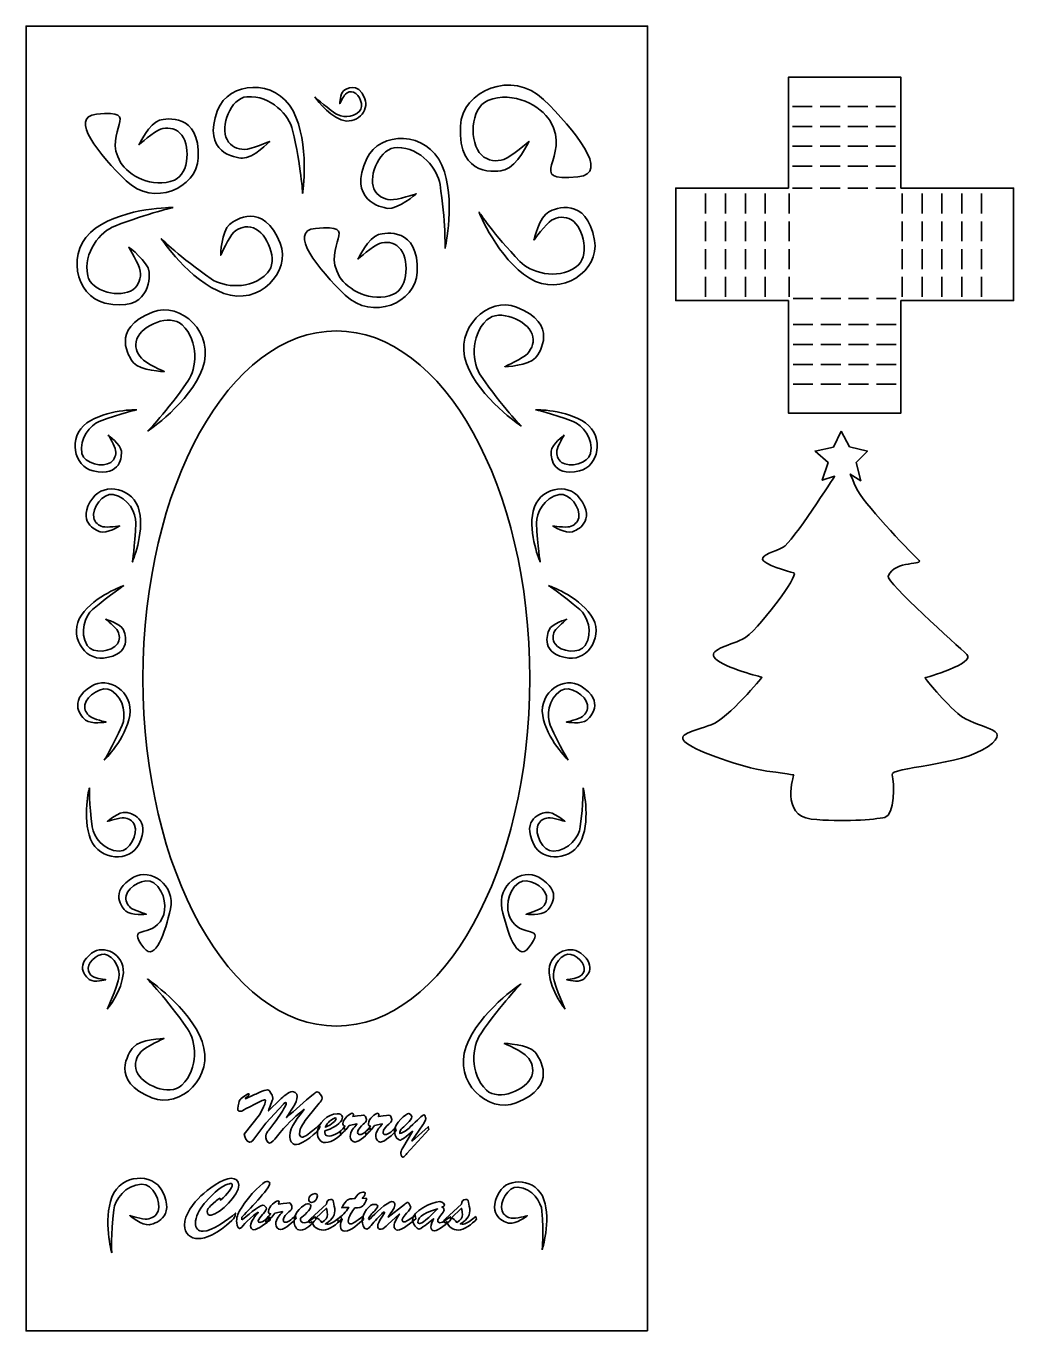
# Model space of a CAD drawing. Header units: inches. Extents: x 4 to 163, y -210 to 0.
import ezdxf

# ---------------------------------------------------------------- set-up
doc = ezdxf.new("R2010")
doc.units = ezdxf.units.IN
doc.header["$MEASUREMENT"] = 0
doc.layers.add('Layer 1', color=7, linetype='Continuous')

# ---------------------------------------------------------------- blocks, each defined once
blk = doc.blocks.new('block 2')
at = {"layer": 'Layer 1', "color": 250, "lineweight": 35, "true_color": 0x1c1c1b}
for points, knots in [([(44.07, -176.78), (45.17, -175.34), (45.57, -174.69), (45.97, -173.92), (46.17, -173.54), (46.12, -173.41), (45.99, -173.41), (45.85, -173.41), (45.71, -173.56), (45.63, -173.66), (45.63, -173.66), (42.81, -176.71), (42.81, -176.71), (42.81, -176.71), (41.05, -179.09), (41.05, -179.09), (40.85, -179.36), (40.55, -179.8), (40.18, -179.8), (39.68, -179.8), (39.45, -178.87), (39.32, -178.51), (39.32, -178.51), (41.77, -175.41), (41.77, -175.41), (43.01, -173.2), (42.8, -172.96), (42.6, -172.96), (42.5, -172.96), (42.33, -173.06), (42.23, -173.1), (38.61, -174.8), (39.18, -174.82), (38.58, -174.82), (38.39, -174.82), (38.24, -174.67), (38.3, -174.39), (38.41, -173.75), (38.51, -173.1), (38.6, -173), (38.71, -172.86), (38.64, -172.88), (39.68, -172.14), (39.74, -172.09), (39.89, -171.98), (39.98, -171.98), (40.04, -171.98), (40.12, -172.02), (40.12, -172.09), (40.12, -172.16), (39.95, -172.38), (39.49, -172.78), (39.49, -172.78), (39.52, -172.8), (39.52, -172.8), (39.52, -172.8), (40.85, -172.19), (40.85, -172.19), (40.99, -172.13), (42.64, -171.34), (43.07, -171.37), (43.35, -171.38), (43.4, -171.54), (43.51, -171.74), (43.51, -171.74), (43.8, -172.23), (43.8, -172.23), (43.88, -172.39), (43.94, -172.5), (43.94, -172.68), (43.94, -173.07), (43.34, -174.29), (43.21, -174.73), (43.21, -174.73), (43.23, -174.75), (43.23, -174.75), (43.23, -174.75), (45.1, -172.94), (45.1, -172.94), (45.54, -172.53), (46.53, -171.65), (47.02, -171.64), (47.28, -171.62), (47.87, -171.83), (47.87, -172.45), (47.87, -173.32), (46.61, -175.06), (46.12, -175.8), (46.12, -175.8), (46.15, -175.82), (46.15, -175.82), (47.59, -174.57), (48.94, -173.29), (50.48, -172.07), (50.64, -171.94), (50.87, -171.69), (51.08, -171.69), (51.4, -171.69), (51.89, -172.46), (51.89, -172.7), (51.89, -172.94), (51.53, -173.35), (51.39, -173.53), (51.39, -173.53), (49.57, -175.75), (49.57, -175.75), (49.03, -176.41), (48.22, -177.52), (48.22, -178.42), (48.22, -178.65), (48.34, -178.99), (48.63, -178.99), (48.96, -178.99), (49.87, -178.46), (51.46, -176.92), (51.46, -176.92), (51.51, -177.37), (51.51, -177.37), (51.22, -178.18), (48.7, -180.18), (47.69, -180.18), (46.91, -180.18), (46.65, -179.44), (46.65, -178.76), (46.65, -177.35), (48.14, -175.58), (48.97, -174.51), (48.97, -174.51), (48.94, -174.49), (48.94, -174.49), (46.95, -176.18), (46.3, -176.71), (44.45, -179.05), (44.28, -179.27), (43.71, -179.94), (43.42, -179.94), (42.96, -179.94), (42.8, -179.1), (42.8, -178.76), (42.8, -178.43), (43.08, -178.08), (43.27, -177.83), (43.27, -177.83), (44.07, -176.78), (44.07, -176.78)], [0, 0, 0, 0, 1, 1, 1, 2, 2, 2, 3, 3, 3, 4, 4, 4, 5, 5, 5, 6, 6, 6, 7, 7, 7, 8, 8, 8, 9, 9, 9, 10, 10, 10, 11, 11, 11, 12, 12, 12, 13, 13, 13, 14, 14, 14, 15, 15, 15, 16, 16, 16, 17, 17, 17, 18, 18, 18, 19, 19, 19, 20, 20, 20, 21, 21, 21, 22, 22, 22, 23, 23, 23, 24, 24, 24, 25, 25, 25, 26, 26, 26, 27, 27, 27, 28, 28, 28, 29, 29, 29, 30, 30, 30, 31, 31, 31, 32, 32, 32, 33, 33, 33, 34, 34, 34, 35, 35, 35, 36, 36, 36, 37, 37, 37, 38, 38, 38, 39, 39, 39, 40, 40, 40, 41, 41, 41, 42, 42, 42, 43, 43, 43, 44, 44, 44, 45, 45, 45, 46, 46, 46, 47, 47, 47, 48, 48, 48, 48]), ([(55.56, -177.91), (54.85, -178.75), (53.55, -179.85), (52.39, -179.85), (51.53, -179.85), (51.13, -179.09), (51.11, -178.31), (51.06, -176.77), (52.77, -175.2), (54.29, -175.21), (54.67, -175.21), (55.14, -175.3), (55.14, -175.77), (55.14, -176.35), (54.57, -177.22), (52.31, -177.96), (52.31, -177.96), (52.29, -178.22), (52.29, -178.22), (52.25, -178.66), (52.64, -178.82), (53.01, -178.82), (53.85, -178.82), (54.84, -177.96), (55.46, -177.46), (55.46, -177.46), (55.56, -177.91), (55.56, -177.91)], [0, 0, 0, 0, 1, 1, 1, 2, 2, 2, 3, 3, 3, 4, 4, 4, 5, 5, 5, 6, 6, 6, 7, 7, 7, 8, 8, 8, 9, 9, 9, 9]), ([(54.11, -176.02), (54.11, -175.94), (54.05, -175.87), (53.97, -175.89), (53.38, -176.04), (52.7, -176.61), (52.38, -177.38), (53.41, -177.03), (54.12, -176.22), (54.11, -176.02)], [0, 0, 0, 0, 1, 1, 1, 2, 2, 2, 3, 3, 3, 3]), ([(56.22, -177.11), (55.81, -177.76), (55.32, -178.06), (54.81, -178.57), (54.81, -178.57), (54.77, -178.05), (54.77, -178.05), (55.07, -177.81), (55.32, -177.51), (55.54, -177.19), (55.29, -177.17), (55.22, -177.08), (55.22, -176.83), (55.22, -175.98), (56.42, -175.14), (56.71, -175.14), (56.82, -175.14), (56.92, -175.23), (56.92, -175.34), (56.92, -175.46), (56.88, -175.56), (56.83, -175.67), (57.94, -175.51), (58.59, -175.37), (58.7, -175.51), (58.88, -175.74), (58.96, -175.92), (58.99, -176.14), (58.99, -176.5), (58.76, -176.68), (58.49, -176.9), (58.15, -177.19), (57.58, -177.77), (57.58, -178.24), (57.58, -178.43), (57.76, -178.57), (57.94, -178.57), (58.44, -178.57), (59.18, -177.81), (59.57, -177.51), (59.57, -177.51), (59.66, -177.95), (59.66, -177.95), (59.21, -178.45), (57.86, -179.76), (57.19, -179.76), (56.69, -179.76), (56.39, -179.3), (56.39, -178.85), (56.39, -178.05), (57, -177.43), (57.47, -176.87), (57.47, -176.87), (57.45, -176.84), (57.45, -176.84), (57.45, -176.84), (56.22, -177.11), (56.22, -177.11)], [0, 0, 0, 0, 1, 1, 1, 2, 2, 2, 3, 3, 3, 4, 4, 4, 5, 5, 5, 6, 6, 6, 7, 7, 7, 8, 8, 8, 9, 9, 9, 10, 10, 10, 11, 11, 11, 12, 12, 12, 13, 13, 13, 14, 14, 14, 15, 15, 15, 16, 16, 16, 17, 17, 17, 18, 18, 18, 19, 19, 19, 19]), ([(60.31, -177.11), (59.9, -177.76), (59.41, -178.06), (58.9, -178.57), (58.9, -178.57), (58.86, -178.05), (58.86, -178.05), (59.16, -177.81), (59.41, -177.51), (59.63, -177.19), (59.39, -177.17), (59.32, -177.08), (59.32, -176.83), (59.32, -175.98), (60.51, -175.14), (60.8, -175.14), (60.91, -175.14), (61.01, -175.23), (61.01, -175.34), (61.01, -175.46), (60.97, -175.56), (60.93, -175.67), (62.03, -175.51), (62.68, -175.37), (62.79, -175.51), (62.97, -175.74), (63.05, -175.92), (63.08, -176.14), (63.08, -176.5), (62.85, -176.68), (62.58, -176.9), (62.24, -177.19), (61.67, -177.77), (61.67, -178.24), (61.67, -178.43), (61.85, -178.57), (62.03, -178.57), (62.54, -178.57), (63.28, -177.81), (63.66, -177.51), (63.66, -177.51), (63.75, -177.95), (63.75, -177.95), (63.3, -178.45), (61.95, -179.76), (61.28, -179.76), (60.78, -179.76), (60.48, -179.3), (60.48, -178.85), (60.48, -178.05), (61.09, -177.43), (61.56, -176.87), (61.56, -176.87), (61.54, -176.84), (61.54, -176.84), (61.54, -176.84), (60.31, -177.11), (60.31, -177.11)], [0, 0, 0, 0, 1, 1, 1, 2, 2, 2, 3, 3, 3, 4, 4, 4, 5, 5, 5, 6, 6, 6, 7, 7, 7, 8, 8, 8, 9, 9, 9, 10, 10, 10, 11, 11, 11, 12, 12, 12, 13, 13, 13, 14, 14, 14, 15, 15, 15, 16, 16, 16, 17, 17, 17, 18, 18, 18, 19, 19, 19, 19]), ([(65.51, -181.61), (65.39, -181.74), (65.06, -182.2), (64.87, -182.2), (64.63, -182.2), (64.52, -181.63), (64.52, -181.43), (64.52, -181.24), (64.75, -180.87), (64.84, -180.72), (64.84, -180.72), (66.41, -178.06), (66.41, -178.06), (66.41, -178.06), (66.39, -178.04), (66.39, -178.04), (65.43, -178.85), (64.57, -179.49), (64.43, -179.47), (64.1, -179.45), (63.54, -178.96), (63.5, -178.09), (63.45, -176.68), (65.46, -175.18), (65.79, -175.17), (65.97, -175.17), (66.3, -175.55), (66.3, -175.71), (66.3, -176.16), (64.97, -177.38), (64.58, -177.69), (64.44, -177.89), (64.37, -178.12), (64.36, -178.37), (64.98, -178.3), (65.55, -177.79), (66.04, -177.34), (67.25, -176.22), (68, -175.41), (68.22, -175.37), (68.42, -175.34), (68.54, -175.8), (68.54, -175.96), (68.54, -176.27), (68.22, -176.75), (68.06, -176.99), (68.06, -176.99), (66.32, -179.58), (66.32, -179.58), (66.32, -179.58), (66.34, -179.6), (66.34, -179.6), (66.34, -179.6), (68.95, -177.29), (68.95, -177.29), (68.95, -177.29), (69.05, -177.72), (69.05, -177.72), (69.05, -177.72), (65.51, -181.61), (65.51, -181.61)], [0, 0, 0, 0, 1, 1, 1, 2, 2, 2, 3, 3, 3, 4, 4, 4, 5, 5, 5, 6, 6, 6, 7, 7, 7, 8, 8, 8, 9, 9, 9, 10, 10, 10, 11, 11, 11, 12, 12, 12, 13, 13, 13, 14, 14, 14, 15, 15, 15, 16, 16, 16, 17, 17, 17, 18, 18, 18, 19, 19, 19, 20, 20, 20, 20]), ([(34.78, -189.28), (34.86, -189.2), (35.25, -188.82), (35.38, -188.82), (35.5, -188.82), (35.56, -188.9), (35.5, -189.09), (35.5, -189.09), (35.52, -189.12), (35.52, -189.12), (36.66, -188.13), (37.4, -187.07), (37.4, -186.68), (37.4, -186.48), (37.27, -186.4), (37.08, -186.45), (36.87, -186.51), (35.53, -186.55), (32.9, -189.63), (32.08, -190.6), (31.48, -191.9), (31.48, -192.79), (31.48, -193.63), (31.88, -194.12), (32.72, -194.12), (34.2, -194.12), (36.79, -192.19), (37.91, -191.21), (37.94, -191.81), (37.75, -191.97), (37.31, -192.39), (35.01, -194.6), (33.06, -195.31), (31.96, -195.31), (30.65, -195.31), (29.71, -194.5), (29.71, -193.15), (29.71, -191.42), (31.16, -189.56), (32.37, -188.42), (33.37, -187.47), (35.84, -185.59), (37.24, -185.59), (37.94, -185.59), (38.4, -185.97), (38.44, -186.71), (38.52, -188.29), (35.49, -191.3), (34, -191.53), (33.66, -191.57), (33.35, -191.34), (33.35, -190.96), (33.35, -190.61), (33.66, -190.26), (33.91, -190.04), (33.91, -190.04), (34.78, -189.28), (34.78, -189.28)], [0, 0, 0, 0, 1, 1, 1, 2, 2, 2, 3, 3, 3, 4, 4, 4, 5, 5, 5, 6, 6, 6, 7, 7, 7, 8, 8, 8, 9, 9, 9, 10, 10, 10, 11, 11, 11, 12, 12, 12, 13, 13, 13, 14, 14, 14, 15, 15, 15, 16, 16, 16, 17, 17, 17, 18, 18, 18, 19, 19, 19, 19]), ([(38.97, -192.29), (39.54, -191.83), (41.68, -189.95), (42.33, -189.95), (42.61, -189.95), (42.89, -190.24), (42.89, -190.51), (42.89, -190.74), (42.42, -191.25), (42.28, -191.42), (41.55, -192.3), (41.59, -192.34), (41.59, -192.45), (41.59, -192.61), (41.7, -192.7), (41.85, -192.7), (42.23, -192.7), (43.09, -192.07), (43.43, -191.84), (43.43, -191.84), (43.49, -192.32), (43.49, -192.32), (42.95, -192.74), (41.53, -193.89), (40.88, -193.89), (40.53, -193.89), (40.34, -193.58), (40.34, -193.26), (40.34, -192.52), (41.15, -191.63), (41.58, -191.08), (41.58, -191.08), (41.55, -191.05), (41.55, -191.05), (39.54, -192.43), (38.95, -193.68), (38.58, -193.68), (38.17, -193.68), (38.11, -192.76), (38.11, -192.49), (38.11, -191.68), (38.41, -191.11), (38.82, -190.44), (40.21, -188.15), (42.55, -186.1), (42.95, -186.1), (43.14, -186.1), (43.46, -186.18), (43.46, -186.41), (43.46, -187.21), (39.72, -191.09), (38.97, -191.83), (38.97, -191.83), (38.97, -192.29), (38.97, -192.29)], [0, 0, 0, 0, 1, 1, 1, 2, 2, 2, 3, 3, 3, 4, 4, 4, 5, 5, 5, 6, 6, 6, 7, 7, 7, 8, 8, 8, 9, 9, 9, 10, 10, 10, 11, 11, 11, 12, 12, 12, 13, 13, 13, 14, 14, 14, 15, 15, 15, 16, 16, 16, 17, 17, 17, 18, 18, 18, 18]), ([(49.7, -188.97), (49.7, -188.49), (50.26, -188.07), (50.72, -188.07), (50.93, -188.07), (51.11, -188.22), (51.11, -188.43), (51.11, -188.9), (50.67, -189.48), (50.17, -189.48), (49.89, -189.48), (49.7, -189.26), (49.7, -188.97)], [0, 0, 0, 0, 1, 1, 1, 2, 2, 2, 3, 3, 3, 4, 4, 4, 4]), ([(59.08, -188.87), (58.53, -189.99), (58.43, -190.42), (57.14, -190.34), (56.74, -190.85), (56.07, -191.82), (56.07, -192.52), (56.07, -192.78), (56.15, -192.94), (56.42, -192.94), (56.8, -192.94), (57.22, -192.58), (58.44, -191.71), (58.44, -191.71), (58.5, -192.23), (58.5, -192.23), (57.81, -192.86), (56.54, -194.12), (55.54, -194.12), (55.08, -194.12), (54.8, -193.81), (54.8, -193.33), (54.8, -192.95), (54.95, -192.5), (55.11, -192.16), (55.11, -192.16), (55.08, -192.14), (55.08, -192.14), (55.08, -192.14), (54.48, -192.62), (54.48, -192.62), (54.48, -192.62), (54.35, -192.17), (54.35, -192.17), (55.06, -191.63), (55.71, -191.03), (56.14, -190.29), (55.42, -190.29), (55.65, -190.24), (55.02, -190.34), (55.02, -190.34), (55.15, -190.13), (55.15, -190.13), (55.79, -189.09), (55.88, -188.9), (57.14, -188.86), (57.49, -188.38), (57.75, -187.82), (58.43, -187.82), (58.58, -187.82), (58.81, -187.86), (58.81, -188.05), (58.81, -188.26), (58.47, -188.65), (58.35, -188.81), (58.35, -188.81), (59.08, -188.87), (59.08, -188.87)], [0, 0, 0, 0, 1, 1, 1, 2, 2, 2, 3, 3, 3, 4, 4, 4, 5, 5, 5, 6, 6, 6, 7, 7, 7, 8, 8, 8, 9, 9, 9, 10, 10, 10, 11, 11, 11, 12, 12, 12, 13, 13, 13, 14, 14, 14, 15, 15, 15, 16, 16, 16, 17, 17, 17, 18, 18, 18, 19, 19, 19, 19]), ([(44.24, -191.22), (43.83, -191.87), (43.34, -192.17), (42.83, -192.68), (42.83, -192.68), (42.79, -192.16), (42.79, -192.16), (43.09, -191.91), (43.34, -191.62), (43.56, -191.3), (43.32, -191.28), (43.24, -191.18), (43.24, -190.94), (43.24, -190.09), (44.44, -189.24), (44.73, -189.24), (44.84, -189.24), (44.94, -189.34), (44.94, -189.44), (44.94, -189.56), (44.9, -189.67), (44.86, -189.77), (45.96, -189.62), (46.61, -189.48), (46.72, -189.62), (46.9, -189.84), (46.98, -190.03), (47.01, -190.24), (47.01, -190.61), (46.78, -190.78), (46.51, -191.01), (46.17, -191.3), (45.6, -191.88), (45.6, -192.35), (45.6, -192.54), (45.78, -192.68), (45.96, -192.68), (46.47, -192.68), (47.21, -191.91), (47.59, -191.62), (47.59, -191.62), (47.68, -192.05), (47.68, -192.05), (47.23, -192.56), (45.88, -193.86), (45.21, -193.86), (44.71, -193.86), (44.41, -193.41), (44.41, -192.96), (44.41, -192.16), (45.02, -191.54), (45.49, -190.97), (45.49, -190.97), (45.47, -190.95), (45.47, -190.95), (45.47, -190.95), (44.24, -191.22), (44.24, -191.22)], [0, 0, 0, 0, 1, 1, 1, 2, 2, 2, 3, 3, 3, 4, 4, 4, 5, 5, 5, 6, 6, 6, 7, 7, 7, 8, 8, 8, 9, 9, 9, 10, 10, 10, 11, 11, 11, 12, 12, 12, 13, 13, 13, 14, 14, 14, 15, 15, 15, 16, 16, 16, 17, 17, 17, 18, 18, 18, 19, 19, 19, 19]), ([(50.83, -192.24), (50.3, -192.89), (49.26, -193.95), (48.37, -193.95), (47.68, -193.95), (47.36, -193.15), (47.36, -192.55), (47.36, -191.11), (48.83, -189.72), (49.53, -189.72), (49.73, -189.72), (50.05, -189.79), (50.05, -190.04), (50.05, -190.63), (48.89, -191.68), (48.39, -192.02), (48.3, -192.5), (48.48, -192.76), (49.02, -192.76), (49.64, -192.76), (50.25, -192.14), (50.72, -191.8), (50.72, -191.8), (50.83, -192.24), (50.83, -192.24)], [0, 0, 0, 0, 1, 1, 1, 2, 2, 2, 3, 3, 3, 4, 4, 4, 5, 5, 5, 6, 6, 6, 7, 7, 7, 8, 8, 8, 8]), ([(54.87, -191.75), (54.87, -191.75), (54.99, -192.19), (54.99, -192.19), (54.27, -192.91), (52.99, -193.98), (52.05, -193.93), (51.26, -193.9), (50.39, -193.45), (50.18, -192.59), (50.11, -192.67), (50.03, -192.75), (49.92, -192.75), (49.8, -192.75), (49.72, -192.63), (49.72, -192.52), (49.72, -192.37), (49.91, -192.21), (50, -192.11), (50, -192.11), (52.56, -189.77), (52.56, -189.77), (52.58, -189.39), (52.8, -189.01), (53.22, -189.01), (53.58, -189.01), (53.65, -189.12), (53.68, -189.44), (53.73, -189.89), (53.91, -190.29), (53.91, -190.81), (53.91, -191.77), (53.13, -192.49), (52.38, -192.95), (53.13, -193.08), (53.59, -192.72), (54.16, -192.29), (54.16, -192.29), (54.87, -191.75), (54.87, -191.75)], [0, 0, 0, 0, 1, 1, 1, 2, 2, 2, 3, 3, 3, 4, 4, 4, 5, 5, 5, 6, 6, 6, 7, 7, 7, 8, 8, 8, 9, 9, 9, 10, 10, 10, 11, 11, 11, 12, 12, 12, 13, 13, 13, 13]), ([(50.87, -191.99), (51.31, -192.02), (51.57, -192.38), (51.79, -192.69), (52.5, -192.25), (52.68, -192.05), (52.72, -191.37), (52.68, -191.13), (52.64, -190.81), (52.57, -190.41), (52.57, -190.41), (50.87, -191.99), (50.87, -191.99)], [0, 0, 0, 0, 1, 1, 1, 2, 2, 2, 3, 3, 3, 4, 4, 4, 4]), ([(62.41, -193.06), (62.14, -193.32), (61.71, -193.81), (61.31, -193.81), (61.03, -193.81), (60.81, -193.59), (60.8, -193.31), (60.78, -192.97), (61.07, -192.43), (61.83, -191.27), (61.85, -191.24), (61.9, -191.15), (61.9, -191.11), (61.9, -191.07), (61.86, -191.03), (61.82, -191.03), (61.7, -191.03), (61.44, -191.31), (61.36, -191.4), (60.75, -192.04), (60.09, -192.75), (59.54, -193.43), (59.41, -193.58), (59.24, -193.76), (59.03, -193.76), (58.47, -193.76), (58.3, -192.84), (58.3, -192.42), (58.32, -191.27), (59.56, -189.69), (60.27, -189.79), (60.44, -189.81), (60.8, -189.81), (60.8, -190.06), (60.8, -190.29), (60.47, -190.64), (60.33, -190.81), (60.11, -191.05), (59.86, -191.27), (59.68, -191.53), (59.55, -191.7), (59.34, -191.89), (59.34, -192.14), (59.34, -192.16), (59.37, -192.24), (59.42, -192.24), (59.48, -192.24), (59.62, -192.09), (59.66, -192.05), (60.23, -191.45), (62.32, -189.36), (63.09, -189.36), (63.4, -189.36), (63.57, -189.6), (63.57, -189.9), (63.57, -190.42), (62.73, -191.37), (62.48, -191.83), (62.48, -191.83), (62.5, -191.85), (62.5, -191.85), (62.5, -191.85), (65.11, -189.8), (65.11, -189.8), (65.23, -189.7), (65.52, -189.47), (65.66, -189.47), (65.76, -189.47), (65.87, -189.75), (65.91, -189.8), (65.99, -189.93), (66.12, -190.1), (66.12, -190.27), (66.12, -190.47), (65.88, -190.73), (65.76, -190.87), (64.84, -191.88), (64.77, -192.07), (64.76, -192.34), (64.74, -192.48), (64.9, -192.67), (65.04, -192.63), (65.28, -192.57), (65.41, -192.57), (66.86, -191.58), (66.86, -191.58), (66.93, -192.14), (66.93, -192.14), (66.38, -192.57), (64.69, -193.96), (64.03, -193.96), (63.68, -193.96), (63.43, -193.62), (63.43, -193.28), (63.43, -192.69), (64, -191.85), (64.3, -191.37), (64.3, -191.37), (64.27, -191.35), (64.27, -191.35), (64.27, -191.35), (62.41, -193.06), (62.41, -193.06)], [0, 0, 0, 0, 1, 1, 1, 2, 2, 2, 3, 3, 3, 4, 4, 4, 5, 5, 5, 6, 6, 6, 7, 7, 7, 8, 8, 8, 9, 9, 9, 10, 10, 10, 11, 11, 11, 12, 12, 12, 13, 13, 13, 14, 14, 14, 15, 15, 15, 16, 16, 16, 17, 17, 17, 18, 18, 18, 19, 19, 19, 20, 20, 20, 21, 21, 21, 22, 22, 22, 23, 23, 23, 24, 24, 24, 25, 25, 25, 26, 26, 26, 27, 27, 27, 28, 28, 28, 29, 29, 29, 30, 30, 30, 31, 31, 31, 32, 32, 32, 33, 33, 33, 34, 34, 34, 34]), ([(68.7, -192.97), (68.47, -193.15), (67.72, -193.76), (67.45, -193.76), (67.12, -193.76), (66.44, -192.98), (66.42, -192.37), (66.37, -190.9), (69.42, -189.4), (70.79, -189.36), (71.33, -189.35), (71.55, -189.79), (71.55, -189.93), (71.55, -190.07), (71.25, -190.19), (71.14, -190.22), (71.36, -190.31), (71.48, -190.44), (71.48, -190.7), (71.48, -191.08), (70.46, -191.9), (70.46, -192.45), (70.46, -192.65), (70.63, -192.74), (70.82, -192.74), (71.32, -192.74), (71.99, -192.14), (72.49, -191.8), (72.49, -191.8), (72.59, -192.23), (72.59, -192.23), (72.08, -192.81), (70.51, -194.06), (69.93, -194.06), (69.54, -194.06), (69.37, -193.78), (69.37, -193.44), (69.37, -193.06), (69.65, -192.44), (69.8, -192.12), (69.8, -192.12), (69.78, -192.1), (69.78, -192.1), (69.78, -192.1), (68.7, -192.97), (68.7, -192.97)], [0, 0, 0, 0, 1, 1, 1, 2, 2, 2, 3, 3, 3, 4, 4, 4, 5, 5, 5, 6, 6, 6, 7, 7, 7, 8, 8, 8, 9, 9, 9, 10, 10, 10, 11, 11, 11, 12, 12, 12, 13, 13, 13, 14, 14, 14, 15, 15, 15, 15]), ([(67.27, -192.67), (67.29, -192.72), (67.33, -192.94), (67.51, -192.9), (67.74, -192.85), (68.11, -192.89), (70.43, -190.54), (70.43, -190.54), (70.41, -190.51), (70.41, -190.51), (67.61, -191.37), (67.27, -192.09), (67.27, -192.67)], [0, 0, 0, 0, 1, 1, 1, 2, 2, 2, 3, 3, 3, 4, 4, 4, 4]), ([(76.6, -191.75), (76.6, -191.75), (76.71, -192.19), (76.71, -192.19), (76, -192.91), (74.71, -193.98), (73.77, -193.93), (72.99, -193.9), (72.12, -193.45), (71.91, -192.59), (71.84, -192.67), (71.75, -192.75), (71.65, -192.75), (71.53, -192.75), (71.45, -192.63), (71.45, -192.52), (71.45, -192.37), (71.64, -192.21), (71.73, -192.11), (71.73, -192.11), (74.28, -189.77), (74.28, -189.77), (74.3, -189.39), (74.53, -189.01), (74.95, -189.01), (75.3, -189.01), (75.37, -189.12), (75.41, -189.44), (75.46, -189.89), (75.63, -190.29), (75.63, -190.81), (75.63, -191.77), (74.86, -192.49), (74.1, -192.95), (74.86, -193.08), (75.31, -192.72), (75.89, -192.29), (75.89, -192.29), (76.6, -191.75), (76.6, -191.75)], [0, 0, 0, 0, 1, 1, 1, 2, 2, 2, 3, 3, 3, 4, 4, 4, 5, 5, 5, 6, 6, 6, 7, 7, 7, 8, 8, 8, 9, 9, 9, 10, 10, 10, 11, 11, 11, 12, 12, 12, 13, 13, 13, 13]), ([(72.6, -191.99), (73.03, -192.02), (73.29, -192.38), (73.52, -192.69), (74.22, -192.25), (74.41, -192.05), (74.44, -191.37), (74.41, -191.13), (74.36, -190.81), (74.29, -190.41), (74.29, -190.41), (72.6, -191.99), (72.6, -191.99)], [0, 0, 0, 0, 1, 1, 1, 2, 2, 2, 3, 3, 3, 4, 4, 4, 4])]:
    blk.add_open_spline(points, degree=3, knots=knots, dxfattribs=at)
blk = doc.blocks.new('block 3')
at = {"layer": 'Layer 1', "color": 250, "lineweight": 35, "true_color": 0x1c1c1b}
blk.add_lwpolyline([(104.23, -210.16), (4.23, -210.16), (4.23, -0.16), (104.23, -0.16), (104.23, -210.16)], dxfattribs=at)
for points in [[(93.03, -24.44), (98.35, -23.92), (92.41, -16.77), (87.49, -11.99), (82.46, -7.11), (74.36, -10.56), (74.11, -16.25), (73.73, -24.75), (80.07, -23.62), (81.28, -23.29), (83.19, -22.76), (85.13, -18.73), (85.13, -18.73), (85.13, -18.73), (82.31, -21.22), (81.12, -21.62), (79.94, -22.02), (78.55, -21.89), (77.5, -20.9), (75.51, -19.01), (75.65, -13.34), (78.52, -12.16), (82.69, -10.45), (87.08, -13.04), (88.54, -15.42), (92.15, -21.35), (84.1, -25.3), (93.03, -24.44)], [(48.73, -27.12), (48.73, -27.12), (49.93, -19.07), (47.19, -13.82), (44.38, -8.45), (36.78, -9.09), (35.04, -13.7), (32.44, -20.58), (37.95, -21.36), (39.03, -21.42), (40.74, -21.5), (43.43, -18.71), (43.43, -18.71), (43.43, -18.71), (40.44, -19.99), (39.36, -20), (38.28, -20.02), (37.17, -19.53), (36.57, -18.43), (35.45, -16.34), (37.1, -11.72), (39.78, -11.53), (43.66, -11.25), (46.57, -14.57), (47.12, -16.92), (48.49, -22.77), (48.73, -27.12), (48.73, -27.12)], [(50.67, -11.53), (50.67, -11.53), (52.58, -14.38), (54.92, -15.25), (57.32, -16.13), (59.51, -13.78), (58.75, -11.85), (57.61, -8.96), (55.67, -10.28), (55.32, -10.56), (54.76, -11.02), (54.71, -12.66), (54.71, -12.66), (54.71, -12.66), (55.28, -11.41), (55.61, -11.1), (55.95, -10.79), (56.43, -10.62), (56.93, -10.8), (57.87, -11.14), (58.67, -13.04), (57.88, -13.86), (56.75, -15.05), (54.9, -14.84), (54.06, -14.26), (51.98, -12.82), (50.67, -11.53), (50.67, -11.53)], [(15.56, -14.32), (10.96, -14.77), (16.1, -20.94), (20.35, -25.07), (24.69, -29.3), (31.7, -26.31), (31.92, -21.4), (32.24, -14.05), (26.76, -15.03), (25.72, -15.31), (24.07, -15.77), (22.39, -19.25), (22.39, -19.25), (22.39, -19.25), (24.83, -17.1), (25.85, -16.75), (26.87, -16.41), (28.08, -16.52), (28.98, -17.38), (30.7, -19.01), (30.58, -23.91), (28.1, -24.93), (24.5, -26.41), (20.7, -24.17), (19.44, -22.11), (16.32, -16.98), (23.28, -13.57), (15.56, -14.32)], [(71.65, -35.93), (71.65, -35.93), (73.47, -28), (71.14, -22.55), (68.75, -16.98), (61.13, -17.03), (59.04, -21.49), (55.91, -28.15), (61.35, -29.36), (62.42, -29.49), (64.12, -29.71), (67.01, -27.14), (67.01, -27.14), (67.01, -27.14), (63.93, -28.18), (62.85, -28.11), (61.77, -28.04), (60.7, -27.47), (60.2, -26.33), (59.24, -24.16), (61.24, -19.68), (63.93, -19.69), (67.82, -19.72), (70.46, -23.25), (70.83, -25.63), (71.74, -31.57), (71.65, -35.93), (71.65, -35.93)], [(27.91, -29.36), (27.91, -29.36), (20.25, -29.27), (15.42, -32.69), (10.47, -36.19), (12.13, -43.63), (16.92, -44.73), (24.09, -46.39), (24.13, -40.82), (24.03, -39.75), (23.89, -38.04), (20.76, -35.75), (20.76, -35.75), (20.76, -35.75), (22.44, -38.54), (22.59, -39.61), (22.75, -40.68), (22.42, -41.85), (21.41, -42.58), (19.49, -43.97), (14.69, -42.96), (14.14, -40.33), (13.34, -36.53), (16.24, -33.2), (18.5, -32.34), (24.1, -30.2), (27.91, -29.36), (27.91, -29.36)], [(25.97, -34.37), (25.97, -34.37), (30.48, -41.13), (36.04, -43.17), (41.73, -45.27), (46.91, -39.69), (45.11, -35.11), (42.42, -28.27), (37.81, -31.39), (36.98, -32.07), (35.65, -33.16), (35.54, -37.03), (35.54, -37.03), (35.54, -37.03), (36.89, -34.07), (37.68, -33.34), (38.48, -32.6), (39.62, -32.21), (40.8, -32.63), (43.03, -33.43), (44.92, -37.95), (43.06, -39.89), (40.38, -42.71), (36, -42.21), (34.01, -40.83), (29.07, -37.42), (25.97, -34.37), (25.97, -34.37)], [(77.09, -30.09), (77.09, -30.09), (80.17, -37.62), (85.21, -40.74), (90.36, -43.92), (96.56, -39.49), (95.71, -34.65), (94.44, -27.4), (89.3, -29.54), (88.34, -30.04), (86.83, -30.84), (85.94, -34.61), (85.94, -34.61), (85.94, -34.61), (87.86, -31.99), (88.78, -31.42), (89.71, -30.86), (90.91, -30.71), (91.98, -31.35), (94.01, -32.58), (94.95, -37.39), (92.75, -38.93), (89.55, -41.15), (85.36, -39.78), (83.68, -38.04), (79.52, -33.71), (77.09, -30.09), (77.09, -30.09)], [(50.8, -32.71), (46.2, -33.16), (51.34, -39.33), (55.59, -43.46), (59.93, -47.69), (66.94, -44.7), (67.15, -39.79), (67.48, -32.44), (62, -33.42), (60.96, -33.7), (59.31, -34.16), (57.63, -37.65), (57.63, -37.65), (57.63, -37.65), (60.06, -35.49), (61.09, -35.15), (62.11, -34.8), (63.32, -34.91), (64.22, -35.77), (65.94, -37.4), (65.82, -42.3), (63.34, -43.32), (59.74, -44.8), (55.94, -42.56), (54.68, -40.5), (51.56, -35.37), (58.51, -31.96), (50.8, -32.71)], [(83.91, -64.55), (83.91, -64.55), (77.15, -60.03), (75.1, -54.47), (73.01, -48.79), (78.59, -43.6), (83.16, -45.4), (90.01, -48.1), (86.89, -52.7), (86.2, -53.54), (85.11, -54.86), (81.24, -54.98), (81.24, -54.98), (81.24, -54.98), (84.2, -53.63), (84.94, -52.83), (85.67, -52.04), (86.06, -50.89), (85.64, -49.72), (84.85, -47.48), (80.32, -45.6), (78.38, -47.45), (75.57, -50.14), (76.07, -54.52), (77.44, -56.51), (80.85, -61.44), (83.91, -64.55), (83.91, -64.55)], [(23.8, -65.34), (23.8, -65.34), (30.57, -60.83), (32.61, -55.27), (34.7, -49.58), (29.13, -44.39), (24.55, -46.2), (17.7, -48.89), (20.83, -53.5), (21.51, -54.33), (22.6, -55.65), (26.47, -55.77), (26.47, -55.77), (26.47, -55.77), (23.51, -54.42), (22.78, -53.62), (22.04, -52.83), (21.65, -51.69), (22.07, -50.51), (22.86, -48.27), (27.39, -46.39), (29.33, -48.25), (32.15, -50.93), (31.64, -55.31), (30.27, -57.3), (26.86, -62.24), (23.8, -65.34), (23.8, -65.34)], [(22.04, -61.9), (22.04, -61.9), (17.13, -61.84), (14.03, -64.03), (10.87, -66.28), (11.93, -71.04), (15, -71.75), (19.59, -72.81), (19.62, -69.25), (19.56, -68.56), (19.46, -67.46), (17.46, -66), (17.46, -66), (17.46, -66), (18.53, -67.78), (18.63, -68.47), (18.73, -69.16), (18.52, -69.9), (17.88, -70.37), (16.64, -71.26), (13.57, -70.62), (13.22, -68.93), (12.71, -66.49), (14.56, -64.36), (16.01, -63.81), (19.6, -62.44), (22.04, -61.9), (22.04, -61.9)], [(86.22, -61.9), (86.22, -61.9), (91.13, -61.84), (94.23, -64.03), (97.4, -66.28), (96.33, -71.04), (93.26, -71.75), (88.67, -72.81), (88.65, -69.25), (88.7, -68.56), (88.8, -67.46), (90.8, -66), (90.8, -66), (90.8, -66), (89.73, -67.78), (89.63, -68.47), (89.53, -69.16), (89.74, -69.9), (90.39, -70.37), (91.62, -71.26), (94.69, -70.62), (95.04, -68.93), (95.56, -66.49), (93.7, -64.36), (92.25, -63.81), (88.66, -62.44), (86.22, -61.9), (86.22, -61.9)], [(21.31, -86.42), (21.31, -86.42), (23.27, -81.93), (22.45, -78.22), (21.61, -74.43), (16.81, -73.55), (14.96, -76.11), (12.2, -79.93), (15.48, -81.34), (16.13, -81.55), (17.18, -81.89), (19.31, -80.61), (19.31, -80.61), (19.31, -80.61), (17.24, -80.91), (16.57, -80.73), (15.9, -80.56), (15.3, -80.07), (15.11, -79.29), (14.77, -77.81), (16.56, -75.23), (18.25, -75.56), (20.7, -76.04), (21.94, -78.58), (21.89, -80.12), (21.75, -83.97), (21.31, -86.42), (21.31, -86.42)], [(86.96, -86.42), (86.96, -86.42), (85, -81.93), (85.81, -78.22), (86.65, -74.43), (91.45, -73.55), (93.3, -76.11), (96.06, -79.93), (92.79, -81.34), (92.13, -81.55), (91.08, -81.89), (88.96, -80.61), (88.96, -80.61), (88.96, -80.61), (91.02, -80.91), (91.69, -80.73), (92.36, -80.56), (92.97, -80.07), (93.15, -79.29), (93.49, -77.81), (91.7, -75.23), (90.01, -75.56), (87.56, -76.04), (86.32, -78.58), (86.37, -80.12), (86.51, -83.97), (86.96, -86.42), (86.96, -86.42)], [(19.96, -90.21), (19.96, -90.21), (15.32, -91.82), (13.15, -94.94), (10.94, -98.13), (13.55, -102.25), (16.68, -101.87), (21.36, -101.31), (20.18, -97.95), (19.89, -97.32), (19.43, -96.32), (17.05, -95.62), (17.05, -95.62), (17.05, -95.62), (18.66, -96.94), (18.99, -97.55), (19.31, -98.16), (19.37, -98.94), (18.92, -99.6), (18.07, -100.86), (14.95, -101.29), (14.05, -99.83), (12.74, -97.7), (13.76, -95.07), (14.93, -94.06), (17.85, -91.55), (19.96, -90.21), (19.96, -90.21)], [(88.3, -90.21), (88.3, -90.21), (92.94, -91.82), (95.11, -94.94), (97.33, -98.13), (94.71, -102.25), (91.58, -101.87), (86.9, -101.31), (88.09, -97.95), (88.38, -97.32), (88.84, -96.32), (91.22, -95.62), (91.22, -95.62), (91.22, -95.62), (89.6, -96.94), (89.27, -97.55), (88.95, -98.16), (88.89, -98.94), (89.34, -99.6), (90.2, -100.86), (93.31, -101.29), (94.21, -99.83), (95.52, -97.7), (94.5, -95.07), (93.33, -94.06), (90.41, -91.55), (88.3, -90.21), (88.3, -90.21)], [(16.81, -118.31), (16.81, -118.31), (20.3, -114.86), (20.91, -111.11), (21.54, -107.28), (17.4, -104.69), (14.73, -106.38), (10.75, -108.91), (13.28, -111.43), (13.81, -111.87), (14.66, -112.57), (17.11, -112.18), (17.11, -112.18), (17.11, -112.18), (15.08, -111.68), (14.52, -111.27), (13.96, -110.86), (13.58, -110.19), (13.7, -109.4), (13.93, -107.9), (16.55, -106.16), (17.99, -107.09), (20.09, -108.44), (20.31, -111.26), (19.69, -112.68), (18.14, -116.2), (16.81, -118.31), (16.81, -118.31)], [(91.45, -118.31), (91.45, -118.31), (87.96, -114.86), (87.35, -111.11), (86.73, -107.28), (90.87, -104.69), (93.53, -106.38), (97.51, -108.91), (94.98, -111.43), (94.45, -111.87), (93.61, -112.57), (91.16, -112.18), (91.16, -112.18), (91.16, -112.18), (93.18, -111.68), (93.74, -111.27), (94.3, -110.86), (94.68, -110.19), (94.56, -109.4), (94.34, -107.9), (91.71, -106.16), (90.27, -107.09), (88.17, -108.44), (87.95, -111.26), (88.58, -112.68), (90.12, -116.2), (91.45, -118.31), (91.45, -118.31)], [(14.41, -122.74), (14.41, -122.74), (13.21, -127.49), (14.62, -131.02), (16.07, -134.62), (20.95, -134.7), (22.35, -131.87), (24.46, -127.66), (20.99, -126.8), (20.31, -126.7), (19.22, -126.54), (17.33, -128.14), (17.33, -128.14), (17.33, -128.14), (19.32, -127.52), (20.01, -127.58), (20.7, -127.64), (21.38, -128.02), (21.68, -128.76), (22.26, -130.16), (20.92, -133), (19.2, -132.95), (16.7, -132.88), (15.06, -130.58), (14.86, -129.05), (14.37, -125.23), (14.41, -122.74), (14.41, -122.74)], [(93.85, -122.74), (93.85, -122.74), (95.05, -127.49), (93.64, -131.02), (92.19, -134.62), (87.31, -134.7), (85.91, -131.87), (83.81, -127.66), (87.27, -126.8), (87.95, -126.7), (89.04, -126.54), (90.93, -128.14), (90.93, -128.14), (90.93, -128.14), (88.94, -127.52), (88.25, -127.58), (87.56, -127.64), (86.89, -128.02), (86.58, -128.76), (86, -130.16), (87.35, -133), (89.06, -132.95), (91.56, -132.88), (93.2, -130.58), (93.4, -129.05), (93.9, -125.23), (93.85, -122.74), (93.85, -122.74)], [(23.2, -148.51), (25, -150.87), (26.64, -145.96), (27.46, -142.24), (28.3, -138.43), (24.29, -135.61), (21.53, -137.16), (17.4, -139.47), (19.79, -142.14), (20.3, -142.61), (21.11, -143.36), (23.59, -143.1), (23.59, -143.1), (23.59, -143.1), (21.58, -142.49), (21.05, -142.05), (20.51, -141.61), (20.16, -140.91), (20.32, -140.13), (20.64, -138.63), (23.36, -137.04), (24.76, -138.05), (26.78, -139.52), (26.85, -142.35), (26.14, -143.74), (24.4, -147.19), (20.18, -144.54), (23.2, -148.51)], [(85.06, -148.51), (83.26, -150.87), (81.62, -145.96), (80.8, -142.24), (79.97, -138.43), (83.97, -135.61), (86.73, -137.16), (90.86, -139.47), (88.47, -142.14), (87.96, -142.61), (87.15, -143.36), (84.68, -143.1), (84.68, -143.1), (84.68, -143.1), (86.68, -142.49), (87.22, -142.05), (87.75, -141.61), (88.1, -140.91), (87.94, -140.13), (87.63, -138.63), (84.9, -137.04), (83.51, -138.05), (81.48, -139.52), (81.42, -142.35), (82.12, -143.74), (83.86, -147.19), (88.09, -144.54), (85.06, -148.51)], [(17.28, -158.37), (17.28, -158.37), (19.7, -155.46), (19.88, -152.53), (20.07, -149.54), (16.7, -147.87), (14.78, -149.37), (11.92, -151.61), (14.05, -153.35), (14.49, -153.65), (15.19, -154.12), (17.04, -153.64), (17.04, -153.64), (17.04, -153.64), (15.45, -153.41), (14.99, -153.14), (14.53, -152.86), (14.18, -152.38), (14.22, -151.76), (14.28, -150.59), (16.16, -149.06), (17.34, -149.67), (19.05, -150.54), (19.43, -152.69), (19.06, -153.82), (18.14, -156.65), (17.28, -158.37), (17.28, -158.37)], [(90.98, -158.37), (90.98, -158.37), (88.57, -155.46), (88.38, -152.53), (88.19, -149.54), (91.56, -147.87), (93.48, -149.37), (96.34, -151.61), (94.22, -153.35), (93.77, -153.65), (93.07, -154.12), (91.22, -153.64), (91.22, -153.64), (91.22, -153.64), (92.81, -153.41), (93.27, -153.14), (93.73, -152.86), (94.08, -152.38), (94.05, -151.76), (93.98, -150.59), (92.1, -149.06), (90.92, -149.67), (89.21, -150.54), (88.83, -152.69), (89.2, -153.82), (90.12, -156.65), (90.98, -158.37), (90.98, -158.37)], [(23.74, -153.52), (23.74, -153.52), (30.5, -158.03), (32.55, -163.59), (34.64, -169.28), (29.06, -174.46), (24.49, -172.66), (17.64, -169.97), (20.76, -165.36), (21.45, -164.53), (22.54, -163.21), (26.41, -163.09), (26.41, -163.09), (26.41, -163.09), (23.45, -164.44), (22.71, -165.23), (21.98, -166.03), (21.59, -167.17), (22.01, -168.35), (22.8, -170.58), (27.33, -172.47), (29.27, -170.61), (32.09, -167.93), (31.58, -163.55), (30.21, -161.56), (26.8, -156.62), (23.74, -153.52), (23.74, -153.52)], [(83.85, -154.31), (83.85, -154.31), (77.08, -158.82), (75.04, -164.39), (72.95, -170.07), (78.53, -175.26), (83.1, -173.46), (89.95, -170.76), (86.83, -166.16), (86.14, -165.32), (85.05, -164), (81.18, -163.88), (81.18, -163.88), (81.18, -163.88), (84.14, -165.23), (84.88, -166.03), (85.61, -166.82), (86, -167.97), (85.58, -169.14), (84.79, -171.38), (80.26, -173.26), (78.32, -171.41), (75.5, -168.72), (76.01, -164.34), (77.38, -162.35), (80.79, -157.41), (83.85, -154.31), (83.85, -154.31)], [(18.01, -197.59), (18.01, -197.59), (16.61, -192.32), (18.05, -188.62), (19.52, -184.83), (24.63, -184.7), (26.14, -187.63), (28.38, -192.03), (24.77, -192.96), (24.05, -193.07), (22.92, -193.26), (20.92, -191.6), (20.92, -191.6), (20.92, -191.6), (23.01, -192.23), (23.73, -192.16), (24.45, -192.08), (25.16, -191.68), (25.47, -190.9), (26.06, -189.43), (24.62, -186.47), (22.82, -186.54), (20.21, -186.64), (18.52, -189.07), (18.33, -190.68), (17.85, -194.68), (18.01, -197.59), (18.01, -197.59)], [(87.27, -197.12), (87.27, -197.12), (88.72, -192.43), (87.56, -189.05), (86.38, -185.6), (81.8, -185.29), (80.34, -187.87), (78.16, -191.73), (81.37, -192.71), (82.01, -192.83), (83.02, -193.04), (84.88, -191.63), (84.88, -191.63), (84.88, -191.63), (82.98, -192.12), (82.33, -192.02), (81.69, -191.93), (81.07, -191.54), (80.82, -190.83), (80.34, -189.49), (81.75, -186.88), (83.36, -187.01), (85.7, -187.2), (87.13, -189.44), (87.24, -190.89), (87.52, -194.5), (87.27, -197.12), (87.27, -197.12)]]:
    blk.add_open_spline(points, degree=3, knots=[0, 0, 0, 0, 1, 1, 1, 2, 2, 2, 3, 3, 3, 4, 4, 4, 5, 5, 5, 6, 6, 6, 7, 7, 7, 8, 8, 8, 9, 9, 9, 9], dxfattribs=at)
blk = doc.blocks.new('block 4')
at = {"layer": 'Layer 1', "color": 250, "lineweight": 35, "true_color": 0x1c1c1b}
for points in [[(144.99, -26.22), (144.99, -8.39), (126.88, -8.39), (126.88, -26.22), (108.76, -26.22), (108.76, -44.33), (126.88, -44.33), (126.88, -62.45), (144.99, -62.45), (144.99, -44.33), (163.11, -44.33), (163.11, -26.22), (144.99, -26.22)], [(127.52, -13.12), (130.71, -13.12)], [(131.99, -13.12), (135.19, -13.12)], [(136.46, -13.12), (139.66, -13.12)], [(140.94, -13.12), (144.13, -13.12)], [(127.52, -16.32), (130.71, -16.32)], [(131.99, -16.32), (135.19, -16.32)], [(136.46, -16.32), (139.66, -16.32)], [(140.94, -16.32), (144.13, -16.32)], [(127.52, -19.51), (130.71, -19.51)], [(131.99, -19.51), (135.19, -19.51)], [(136.46, -19.51), (139.66, -19.51)], [(140.94, -19.51), (144.13, -19.51)], [(127.52, -22.71), (130.71, -22.71)], [(131.99, -22.71), (135.19, -22.71)], [(136.46, -22.71), (139.66, -22.71)], [(140.94, -22.71), (144.13, -22.71)], [(113.57, -27.11), (113.57, -30.31)], [(116.76, -27.11), (116.76, -30.31)], [(119.96, -27.11), (119.96, -30.31)], [(123.15, -27.11), (123.15, -30.31)], [(126.99, -27.11), (126.99, -30.31)], [(127.52, -26.22), (130.71, -26.22)], [(131.99, -26.22), (135.19, -26.22)], [(136.46, -26.22), (139.66, -26.22)], [(140.94, -26.22), (144.13, -26.22)], [(145.2, -27.11), (145.2, -30.31)], [(148.4, -27.11), (148.4, -30.31)], [(151.59, -27.11), (151.59, -30.31)], [(154.79, -27.11), (154.79, -30.31)], [(157.98, -27.11), (157.98, -30.31)], [(113.57, -31.59), (113.57, -34.78)], [(116.76, -31.59), (116.76, -34.78)], [(119.96, -31.59), (119.96, -34.78)], [(123.15, -31.59), (123.15, -34.78)], [(126.99, -31.59), (126.99, -34.78)], [(145.2, -31.59), (145.2, -34.78)], [(148.4, -31.59), (148.4, -34.78)], [(151.59, -31.59), (151.59, -34.78)], [(154.79, -31.59), (154.79, -34.78)], [(157.98, -31.59), (157.98, -34.78)], [(113.57, -36.06), (113.57, -39.26)], [(116.76, -36.06), (116.76, -39.26)], [(119.96, -36.06), (119.96, -39.26)], [(123.15, -36.06), (123.15, -39.26)], [(126.99, -36.06), (126.99, -39.26)], [(145.2, -36.06), (145.2, -39.26)], [(148.4, -36.06), (148.4, -39.26)], [(151.59, -36.06), (151.59, -39.26)], [(154.79, -36.06), (154.79, -39.26)], [(157.98, -36.06), (157.98, -39.26)], [(113.57, -40.53), (113.57, -43.73)], [(116.76, -40.53), (116.76, -43.73)], [(119.96, -40.53), (119.96, -43.73)], [(123.15, -40.53), (123.15, -43.73)], [(126.99, -40.53), (126.99, -43.73)], [(145.2, -40.53), (145.2, -43.73)], [(148.4, -40.53), (148.4, -43.73)], [(151.59, -40.53), (151.59, -43.73)], [(154.79, -40.53), (154.79, -43.73)], [(157.98, -40.53), (157.98, -43.73)], [(127.63, -44.02), (130.82, -44.02)], [(132.1, -44.02), (135.3, -44.02)], [(136.57, -44.02), (139.77, -44.02)], [(141.05, -44.02), (144.24, -44.02)], [(127.63, -48.2), (130.82, -48.2)], [(132.1, -48.2), (135.3, -48.2)], [(136.57, -48.2), (139.77, -48.2)], [(141.05, -48.2), (144.24, -48.2)], [(127.63, -51.4), (130.82, -51.4)], [(132.1, -51.4), (135.3, -51.4)], [(136.57, -51.4), (139.77, -51.4)], [(141.05, -51.4), (144.24, -51.4)], [(127.63, -54.6), (130.82, -54.6)], [(132.1, -54.6), (135.3, -54.6)], [(136.57, -54.6), (139.77, -54.6)], [(141.05, -54.6), (144.24, -54.6)], [(127.63, -57.79), (130.82, -57.79)], [(132.1, -57.79), (135.3, -57.79)], [(136.57, -57.79), (139.77, -57.79)], [(141.05, -57.79), (144.24, -57.79)]]:
    blk.add_lwpolyline(points, dxfattribs=at)

msp = doc.modelspace()

# ---------------------------------------------------------------- linework, layer by layer
at = {"layer": 'Layer 1', "color": 250, "lineweight": 35, "true_color": 0x1c1c1b}
for points, knots in [([(85.28, -105.16), (85.28, -136.05), (71.34, -161.1), (54.16, -161.1), (36.97, -161.1), (23.04, -136.05), (23.04, -105.16), (23.04, -74.26), (36.97, -49.22), (54.16, -49.22), (71.34, -49.22), (85.28, -74.26), (85.28, -105.16)], [0, 0, 0, 0, 1, 1, 1, 2, 2, 2, 3, 3, 3, 4, 4, 4, 4]), ([(135.39, -65.34), (135.39, -65.34), (134.13, -67.95), (134.13, -67.95), (134.13, -67.95), (131.17, -68.57), (131.17, -68.57), (131.17, -68.57), (133.28, -70.37), (133.28, -70.37), (133.28, -70.37), (132.33, -73.25), (132.33, -73.25), (132.33, -73.25), (134.31, -72.62), (134.31, -72.62), (134.31, -72.62), (127.48, -83.31), (126.05, -84.03), (124.61, -84.75), (122.54, -85.28), (122.72, -86), (122.9, -86.72), (126.76, -87.98), (127.75, -88.16), (128.74, -88.34), (121.82, -97.77), (119.49, -98.85), (117.15, -99.93), (113.74, -100.56), (115.17, -102), (116.61, -103.43), (122.63, -104.96), (122.63, -104.96), (122.63, -104.96), (117.33, -111.52), (114.46, -112.6), (111.58, -113.67), (108.53, -114.12), (110.5, -115.56), (112.48, -117), (119.13, -119.42), (123.44, -120.05), (127.75, -120.68), (127.75, -120.68), (127.75, -120.68), (127.75, -120.68), (125.6, -127.24), (130.54, -127.78), (135.48, -128.32), (140.78, -127.87), (142.4, -127.51), (144.01, -127.15), (144.01, -121.94), (143.56, -120.68), (143.12, -119.42), (154.71, -119.24), (159.02, -116.1), (163.33, -112.96), (157.13, -113.41), (154.17, -110.8), (151.2, -108.19), (148.87, -105.05), (148.87, -105.05), (148.87, -105.05), (157.13, -102.71), (155.6, -101.28), (154.08, -99.84), (142.58, -89.6), (142.94, -88.7), (144.02, -85.98), (148.96, -87.08), (147.79, -86), (145.96, -84.32), (138.8, -76.75), (137.81, -74.5), (136.83, -72.26), (136.83, -72.26), (136.83, -72.26), (136.83, -72.26), (138.53, -73.34), (138.53, -73.34), (138.53, -73.34), (137.81, -70.37), (137.81, -70.37), (137.81, -70.37), (139.61, -68.57), (139.61, -68.57), (139.61, -68.57), (136.74, -67.86), (136.74, -67.86), (136.74, -67.86), (135.39, -65.34), (135.39, -65.34)], [0, 0, 0, 0, 1, 1, 1, 2, 2, 2, 3, 3, 3, 4, 4, 4, 5, 5, 5, 6, 6, 6, 7, 7, 7, 8, 8, 8, 9, 9, 9, 10, 10, 10, 11, 11, 11, 12, 12, 12, 13, 13, 13, 14, 14, 14, 15, 15, 15, 16, 16, 16, 17, 17, 17, 18, 18, 18, 19, 19, 19, 20, 20, 20, 21, 21, 21, 22, 22, 22, 23, 23, 23, 24, 24, 24, 25, 25, 25, 26, 26, 26, 27, 27, 27, 28, 28, 28, 29, 29, 29, 30, 30, 30, 31, 31, 31, 31])]:
    msp.add_open_spline(points, degree=3, knots=knots, dxfattribs=at)

# ---------------------------------------------------------------- block references
at = {"layer": 'Layer 1'}
for name in ['block 3', 'block 4', 'block 2']:
    msp.add_blockref(name, (0, 0), dxfattribs=at)

doc.saveas('drawing.dxf')
